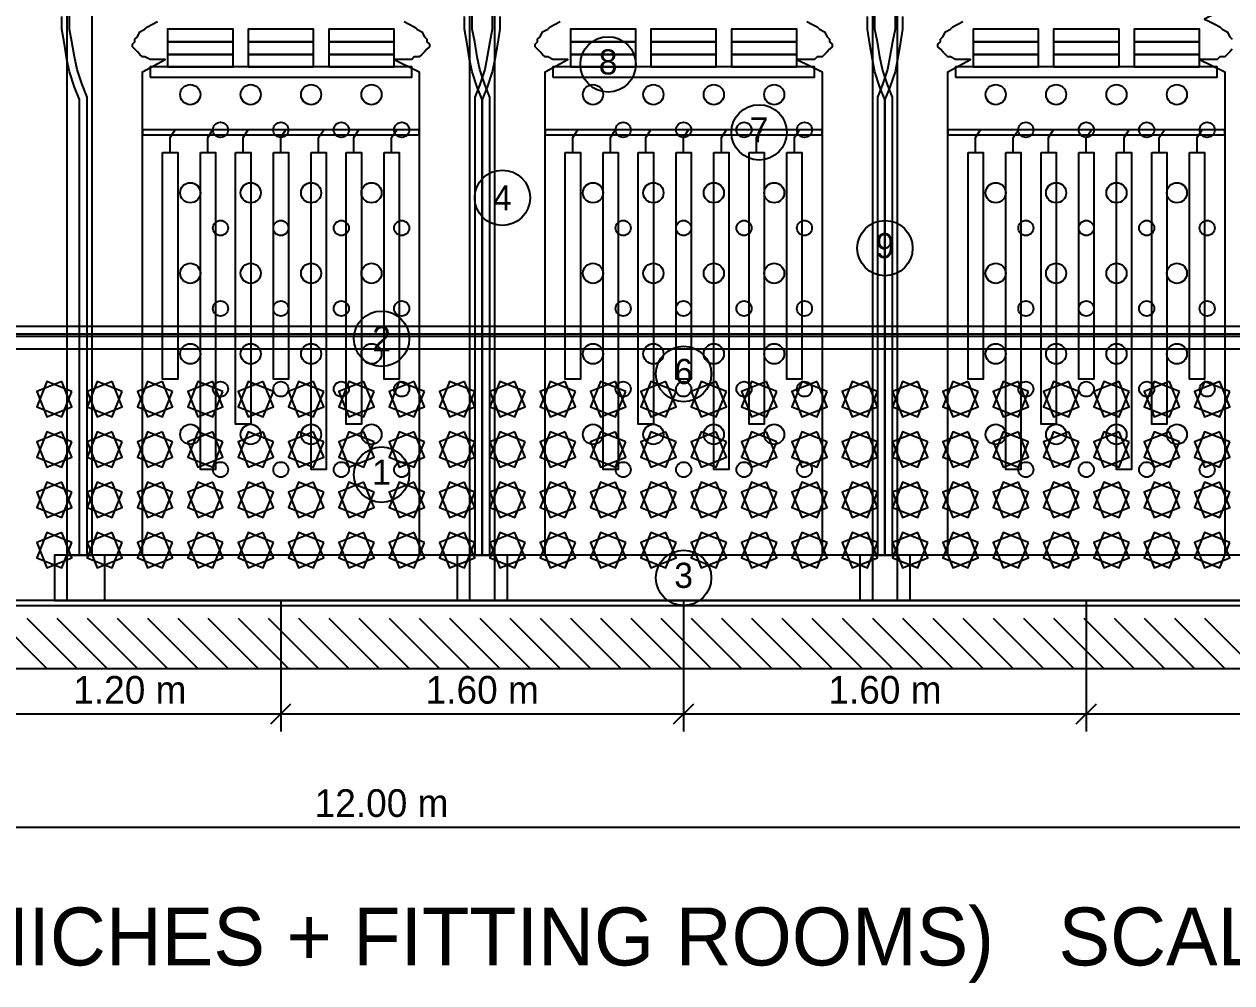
# Model space of a CAD drawing. Header units: metres. Extents: x 0 to 110, y 0 to 17.
# Drawn here: x 96.96 to 101.758, y -0.069 to 3.74 of the extents above; entities that cross this region are included whole.
import ezdxf
from ezdxf.enums import TextEntityAlignment as Align

# ---------------------------------------------------------------- set-up
doc = ezdxf.new("R2010")
doc.units = ezdxf.units.M
for name, color, linetype in [('A-ANNO', 2, 'CONTINUOUS'), ('A-DIM', 3, 'CONTINUOUS'), ('A-HATCH', 8, 'CONTINUOUS'), ('A-TITLE', 7, 'CONTINUOUS'), ('A-WALL-CUT', 7, 'CONTINUOUS'), ('I-DECO', 8, 'CONTINUOUS'), ('I-FINE', 9, 'CONTINUOUS'), ('I-FURN', 7, 'CONTINUOUS'), ('I-JOIN', 7, 'CONTINUOUS')]:
    doc.layers.add(name, color=color, linetype=linetype)

msp = doc.modelspace()

# ---------------------------------------------------------------- linework, layer by layer
at = {"layer": 'A-ANNO'}
for centre in [(99.28, 3.58), (99.88, 3.31), (98.86, 3.05), (100.38, 2.85), (98.38, 2.49), (99.58, 2.35), (98.38, 1.95), (99.58, 1.54)]:
    msp.add_circle(centre, 0.11, dxfattribs=at)
at = {"layer": 'A-DIM'}
for p, q in [((97.98, 1.45), (97.98, 0.93)), ((97.98, 1.45), (97.98, 0.93)), ((99.58, 1.45), (99.58, 0.93)), ((99.58, 1.45), (99.58, 0.93)), ((101.18, 1.45), (101.18, 0.93)), ((101.18, 1.45), (101.18, 0.93)), ((97.94, 0.96), (98.02, 1.04)), ((97.94, 0.96), (98.02, 1.04)), ((99.54, 0.96), (99.62, 1.04)), ((99.54, 0.96), (99.62, 1.04)), ((101.14, 0.96), (101.22, 1.04)), ((101.14, 0.96), (101.22, 1.04)), ((96.78, 1), (97.98, 1)), ((97.98, 1), (99.58, 1)), ((99.58, 1), (101.18, 1)), ((101.18, 1), (102.78, 1)), ((92.38, 0.55), (104.38, 0.55))]:
    msp.add_line(p, q, dxfattribs=at)
at = {"layer": 'A-HATCH'}
for p, q in [((96.85, 1.38), (97.05, 1.18)), ((96.97, 1.38), (97.17, 1.18)), ((97.09, 1.38), (97.29, 1.18)), ((97.21, 1.38), (97.41, 1.18)), ((97.33, 1.38), (97.53, 1.18)), ((97.45, 1.38), (97.65, 1.18)), ((97.57, 1.38), (97.77, 1.18)), ((97.69, 1.38), (97.89, 1.18)), ((97.81, 1.38), (98.01, 1.18)), ((97.93, 1.38), (98.13, 1.18)), ((98.05, 1.38), (98.25, 1.18)), ((98.17, 1.38), (98.37, 1.18)), ((98.29, 1.38), (98.49, 1.18)), ((98.41, 1.38), (98.61, 1.18)), ((98.53, 1.38), (98.73, 1.18)), ((98.65, 1.38), (98.85, 1.18)), ((98.77, 1.38), (98.97, 1.18)), ((98.89, 1.38), (99.09, 1.18)), ((99.01, 1.38), (99.21, 1.18)), ((99.13, 1.38), (99.33, 1.18)), ((99.25, 1.38), (99.45, 1.18)), ((99.37, 1.38), (99.57, 1.18)), ((99.49, 1.38), (99.69, 1.18)), ((99.61, 1.38), (99.81, 1.18)), ((99.73, 1.38), (99.93, 1.18)), ((99.85, 1.38), (100.05, 1.18)), ((99.97, 1.38), (100.17, 1.18)), ((100.09, 1.38), (100.29, 1.18)), ((100.21, 1.38), (100.41, 1.18)), ((100.33, 1.38), (100.53, 1.18)), ((100.45, 1.38), (100.65, 1.18)), ((100.57, 1.38), (100.77, 1.18)), ((100.69, 1.38), (100.89, 1.18)), ((100.81, 1.38), (101.01, 1.18)), ((100.93, 1.38), (101.13, 1.18)), ((101.05, 1.38), (101.25, 1.18)), ((101.17, 1.38), (101.37, 1.18)), ((101.29, 1.38), (101.49, 1.18)), ((101.41, 1.38), (101.61, 1.18)), ((101.53, 1.38), (101.73, 1.18)), ((101.65, 1.38), (101.85, 1.18))]:
    msp.add_line(p, q, dxfattribs=at)
at = {"layer": 'A-WALL-CUT'}
msp.add_lwpolyline([(92.13, 1.18), (104.63, 1.18), (104.63, 1.45), (92.13, 1.45)], close=True, dxfattribs=at)
at = {"layer": 'I-DECO'}
for p, q in [((96.78, 2.54), (104.38, 2.54)), ((96.78, 2.51), (104.38, 2.51))]:
    msp.add_line(p, q, dxfattribs=at)
at = {"layer": 'I-FINE'}
msp.add_line((92.38, 1.43), (104.38, 1.43), dxfattribs=at)
for points in [[(97.53, 3.67), (97.79, 3.67), (97.79, 3.72), (97.53, 3.72)], [(97.85, 3.67), (98.11, 3.67), (98.11, 3.72), (97.85, 3.72)], [(98.17, 3.67), (98.43, 3.67), (98.43, 3.72), (98.17, 3.72)], [(99.13, 3.67), (99.39, 3.67), (99.39, 3.72), (99.13, 3.72)], [(99.45, 3.67), (99.71, 3.67), (99.71, 3.72), (99.45, 3.72)], [(99.77, 3.67), (100.03, 3.67), (100.03, 3.72), (99.77, 3.72)], [(100.73, 3.67), (100.99, 3.67), (100.99, 3.72), (100.73, 3.72)], [(101.05, 3.67), (101.31, 3.67), (101.31, 3.72), (101.05, 3.72)], [(101.37, 3.67), (101.63, 3.67), (101.63, 3.72), (101.37, 3.72)], [(97.53, 3.62), (97.79, 3.62), (97.79, 3.67), (97.53, 3.67)], [(97.85, 3.62), (98.11, 3.62), (98.11, 3.67), (97.85, 3.67)], [(98.17, 3.62), (98.43, 3.62), (98.43, 3.67), (98.17, 3.67)], [(99.13, 3.62), (99.39, 3.62), (99.39, 3.67), (99.13, 3.67)], [(99.45, 3.62), (99.71, 3.62), (99.71, 3.67), (99.45, 3.67)], [(99.77, 3.62), (100.03, 3.62), (100.03, 3.67), (99.77, 3.67)], [(100.73, 3.62), (100.99, 3.62), (100.99, 3.67), (100.73, 3.67)], [(101.05, 3.62), (101.31, 3.62), (101.31, 3.67), (101.05, 3.67)], [(101.37, 3.62), (101.63, 3.62), (101.63, 3.67), (101.37, 3.67)], [(97.53, 3.57), (97.79, 3.57), (97.79, 3.62), (97.53, 3.62)], [(97.85, 3.57), (98.11, 3.57), (98.11, 3.62), (97.85, 3.62)], [(98.17, 3.57), (98.43, 3.57), (98.43, 3.62), (98.17, 3.62)], [(99.13, 3.57), (99.39, 3.57), (99.39, 3.62), (99.13, 3.62)], [(99.45, 3.57), (99.71, 3.57), (99.71, 3.62), (99.45, 3.62)], [(99.77, 3.57), (100.03, 3.57), (100.03, 3.62), (99.77, 3.62)], [(100.73, 3.57), (100.99, 3.57), (100.99, 3.62), (100.73, 3.62)], [(101.05, 3.57), (101.31, 3.57), (101.31, 3.62), (101.05, 3.62)], [(101.37, 3.57), (101.63, 3.57), (101.63, 3.62), (101.37, 3.62)], [(97.15, 2.28), (97.05, 2.32), (97.01, 2.22), (97.11, 2.18)], [(97.11, 2.32), (97.01, 2.28), (97.05, 2.18), (97.15, 2.22)], [(97.35, 2.28), (97.25, 2.32), (97.21, 2.22), (97.31, 2.18)], [(97.31, 2.32), (97.21, 2.28), (97.25, 2.18), (97.35, 2.22)], [(97.55, 2.28), (97.45, 2.32), (97.41, 2.22), (97.51, 2.18)], [(97.51, 2.32), (97.41, 2.28), (97.45, 2.18), (97.55, 2.22)], [(97.75, 2.28), (97.65, 2.32), (97.61, 2.22), (97.71, 2.18)], [(97.71, 2.32), (97.61, 2.28), (97.65, 2.18), (97.75, 2.22)], [(97.95, 2.28), (97.85, 2.32), (97.81, 2.22), (97.91, 2.18)], [(97.91, 2.32), (97.81, 2.28), (97.85, 2.18), (97.95, 2.22)], [(98.15, 2.28), (98.05, 2.32), (98.01, 2.22), (98.11, 2.18)], [(98.11, 2.32), (98.01, 2.28), (98.05, 2.18), (98.15, 2.22)], [(98.35, 2.28), (98.25, 2.32), (98.21, 2.22), (98.31, 2.18)], [(98.31, 2.32), (98.21, 2.28), (98.25, 2.18), (98.35, 2.22)], [(98.55, 2.28), (98.45, 2.32), (98.41, 2.22), (98.51, 2.18)], [(98.51, 2.32), (98.41, 2.28), (98.45, 2.18), (98.55, 2.22)], [(98.75, 2.28), (98.65, 2.32), (98.61, 2.22), (98.71, 2.18)], [(98.71, 2.32), (98.61, 2.28), (98.65, 2.18), (98.75, 2.22)], [(98.95, 2.28), (98.85, 2.32), (98.81, 2.22), (98.91, 2.18)], [(98.91, 2.32), (98.81, 2.28), (98.85, 2.18), (98.95, 2.22)], [(99.15, 2.28), (99.05, 2.32), (99.01, 2.22), (99.11, 2.18)], [(99.11, 2.32), (99.01, 2.28), (99.05, 2.18), (99.15, 2.22)], [(99.35, 2.28), (99.25, 2.32), (99.21, 2.22), (99.31, 2.18)], [(99.31, 2.32), (99.21, 2.28), (99.25, 2.18), (99.35, 2.22)], [(99.55, 2.28), (99.45, 2.32), (99.41, 2.22), (99.51, 2.18)], [(99.51, 2.32), (99.41, 2.28), (99.45, 2.18), (99.55, 2.22)], [(99.75, 2.28), (99.65, 2.32), (99.61, 2.22), (99.71, 2.18)], [(99.71, 2.32), (99.61, 2.28), (99.65, 2.18), (99.75, 2.22)], [(99.95, 2.28), (99.85, 2.32), (99.81, 2.22), (99.91, 2.18)], [(99.91, 2.32), (99.81, 2.28), (99.85, 2.18), (99.95, 2.22)], [(100.15, 2.28), (100.05, 2.32), (100.01, 2.22), (100.11, 2.18)], [(100.11, 2.32), (100.01, 2.28), (100.05, 2.18), (100.15, 2.22)], [(100.35, 2.28), (100.25, 2.32), (100.21, 2.22), (100.31, 2.18)], [(100.31, 2.32), (100.21, 2.28), (100.25, 2.18), (100.35, 2.22)], [(100.55, 2.28), (100.45, 2.32), (100.41, 2.22), (100.51, 2.18)], [(100.51, 2.32), (100.41, 2.28), (100.45, 2.18), (100.55, 2.22)], [(100.75, 2.28), (100.65, 2.32), (100.61, 2.22), (100.71, 2.18)], [(100.71, 2.32), (100.61, 2.28), (100.65, 2.18), (100.75, 2.22)], [(100.95, 2.28), (100.85, 2.32), (100.81, 2.22), (100.91, 2.18)], [(100.91, 2.32), (100.81, 2.28), (100.85, 2.18), (100.95, 2.22)], [(101.15, 2.28), (101.05, 2.32), (101.01, 2.22), (101.11, 2.18)], [(101.11, 2.32), (101.01, 2.28), (101.05, 2.18), (101.15, 2.22)], [(101.35, 2.28), (101.25, 2.32), (101.21, 2.22), (101.31, 2.18)], [(101.31, 2.32), (101.21, 2.28), (101.25, 2.18), (101.35, 2.22)], [(101.55, 2.28), (101.45, 2.32), (101.41, 2.22), (101.51, 2.18)], [(101.51, 2.32), (101.41, 2.28), (101.45, 2.18), (101.55, 2.22)], [(101.75, 2.28), (101.65, 2.32), (101.61, 2.22), (101.71, 2.18)], [(101.71, 2.32), (101.61, 2.28), (101.65, 2.18), (101.75, 2.22)], [(97.15, 2.08), (97.05, 2.12), (97.01, 2.02), (97.11, 1.98)], [(97.11, 2.12), (97.01, 2.08), (97.05, 1.98), (97.15, 2.02)], [(97.35, 2.08), (97.25, 2.12), (97.21, 2.02), (97.31, 1.98)], [(97.31, 2.12), (97.21, 2.08), (97.25, 1.98), (97.35, 2.02)], [(97.55, 2.08), (97.45, 2.12), (97.41, 2.02), (97.51, 1.98)], [(97.51, 2.12), (97.41, 2.08), (97.45, 1.98), (97.55, 2.02)], [(97.75, 2.08), (97.65, 2.12), (97.61, 2.02), (97.71, 1.98)], [(97.71, 2.12), (97.61, 2.08), (97.65, 1.98), (97.75, 2.02)], [(97.95, 2.08), (97.85, 2.12), (97.81, 2.02), (97.91, 1.98)], [(97.91, 2.12), (97.81, 2.08), (97.85, 1.98), (97.95, 2.02)], [(98.15, 2.08), (98.05, 2.12), (98.01, 2.02), (98.11, 1.98)], [(98.11, 2.12), (98.01, 2.08), (98.05, 1.98), (98.15, 2.02)], [(98.35, 2.08), (98.25, 2.12), (98.21, 2.02), (98.31, 1.98)], [(98.31, 2.12), (98.21, 2.08), (98.25, 1.98), (98.35, 2.02)], [(98.55, 2.08), (98.45, 2.12), (98.41, 2.02), (98.51, 1.98)], [(98.51, 2.12), (98.41, 2.08), (98.45, 1.98), (98.55, 2.02)], [(98.75, 2.08), (98.65, 2.12), (98.61, 2.02), (98.71, 1.98)], [(98.71, 2.12), (98.61, 2.08), (98.65, 1.98), (98.75, 2.02)], [(98.95, 2.08), (98.85, 2.12), (98.81, 2.02), (98.91, 1.98)], [(98.91, 2.12), (98.81, 2.08), (98.85, 1.98), (98.95, 2.02)], [(99.15, 2.08), (99.05, 2.12), (99.01, 2.02), (99.11, 1.98)], [(99.11, 2.12), (99.01, 2.08), (99.05, 1.98), (99.15, 2.02)], [(99.35, 2.08), (99.25, 2.12), (99.21, 2.02), (99.31, 1.98)], [(99.31, 2.12), (99.21, 2.08), (99.25, 1.98), (99.35, 2.02)], [(99.55, 2.08), (99.45, 2.12), (99.41, 2.02), (99.51, 1.98)], [(99.51, 2.12), (99.41, 2.08), (99.45, 1.98), (99.55, 2.02)], [(99.75, 2.08), (99.65, 2.12), (99.61, 2.02), (99.71, 1.98)], [(99.71, 2.12), (99.61, 2.08), (99.65, 1.98), (99.75, 2.02)], [(99.95, 2.08), (99.85, 2.12), (99.81, 2.02), (99.91, 1.98)], [(99.91, 2.12), (99.81, 2.08), (99.85, 1.98), (99.95, 2.02)], [(100.15, 2.08), (100.05, 2.12), (100.01, 2.02), (100.11, 1.98)], [(100.11, 2.12), (100.01, 2.08), (100.05, 1.98), (100.15, 2.02)], [(100.35, 2.08), (100.25, 2.12), (100.21, 2.02), (100.31, 1.98)], [(100.31, 2.12), (100.21, 2.08), (100.25, 1.98), (100.35, 2.02)], [(100.55, 2.08), (100.45, 2.12), (100.41, 2.02), (100.51, 1.98)], [(100.51, 2.12), (100.41, 2.08), (100.45, 1.98), (100.55, 2.02)], [(100.75, 2.08), (100.65, 2.12), (100.61, 2.02), (100.71, 1.98)], [(100.71, 2.12), (100.61, 2.08), (100.65, 1.98), (100.75, 2.02)], [(100.95, 2.08), (100.85, 2.12), (100.81, 2.02), (100.91, 1.98)], [(100.91, 2.12), (100.81, 2.08), (100.85, 1.98), (100.95, 2.02)], [(101.15, 2.08), (101.05, 2.12), (101.01, 2.02), (101.11, 1.98)], [(101.11, 2.12), (101.01, 2.08), (101.05, 1.98), (101.15, 2.02)], [(101.35, 2.08), (101.25, 2.12), (101.21, 2.02), (101.31, 1.98)], [(101.31, 2.12), (101.21, 2.08), (101.25, 1.98), (101.35, 2.02)], [(101.55, 2.08), (101.45, 2.12), (101.41, 2.02), (101.51, 1.98)], [(101.51, 2.12), (101.41, 2.08), (101.45, 1.98), (101.55, 2.02)], [(101.75, 2.08), (101.65, 2.12), (101.61, 2.02), (101.71, 1.98)], [(101.71, 2.12), (101.61, 2.08), (101.65, 1.98), (101.75, 2.02)], [(97.15, 1.88), (97.05, 1.92), (97.01, 1.82), (97.11, 1.78)], [(97.11, 1.92), (97.01, 1.88), (97.05, 1.78), (97.15, 1.82)], [(97.35, 1.88), (97.25, 1.92), (97.21, 1.82), (97.31, 1.78)], [(97.31, 1.92), (97.21, 1.88), (97.25, 1.78), (97.35, 1.82)], [(97.55, 1.88), (97.45, 1.92), (97.41, 1.82), (97.51, 1.78)], [(97.51, 1.92), (97.41, 1.88), (97.45, 1.78), (97.55, 1.82)], [(97.75, 1.88), (97.65, 1.92), (97.61, 1.82), (97.71, 1.78)], [(97.71, 1.92), (97.61, 1.88), (97.65, 1.78), (97.75, 1.82)], [(97.95, 1.88), (97.85, 1.92), (97.81, 1.82), (97.91, 1.78)], [(97.91, 1.92), (97.81, 1.88), (97.85, 1.78), (97.95, 1.82)], [(98.15, 1.88), (98.05, 1.92), (98.01, 1.82), (98.11, 1.78)], [(98.11, 1.92), (98.01, 1.88), (98.05, 1.78), (98.15, 1.82)], [(98.35, 1.88), (98.25, 1.92), (98.21, 1.82), (98.31, 1.78)], [(98.31, 1.92), (98.21, 1.88), (98.25, 1.78), (98.35, 1.82)], [(98.55, 1.88), (98.45, 1.92), (98.41, 1.82), (98.51, 1.78)], [(98.51, 1.92), (98.41, 1.88), (98.45, 1.78), (98.55, 1.82)], [(98.75, 1.88), (98.65, 1.92), (98.61, 1.82), (98.71, 1.78)], [(98.71, 1.92), (98.61, 1.88), (98.65, 1.78), (98.75, 1.82)], [(98.95, 1.88), (98.85, 1.92), (98.81, 1.82), (98.91, 1.78)], [(98.91, 1.92), (98.81, 1.88), (98.85, 1.78), (98.95, 1.82)], [(99.15, 1.88), (99.05, 1.92), (99.01, 1.82), (99.11, 1.78)], [(99.11, 1.92), (99.01, 1.88), (99.05, 1.78), (99.15, 1.82)], [(99.35, 1.88), (99.25, 1.92), (99.21, 1.82), (99.31, 1.78)], [(99.31, 1.92), (99.21, 1.88), (99.25, 1.78), (99.35, 1.82)], [(99.55, 1.88), (99.45, 1.92), (99.41, 1.82), (99.51, 1.78)], [(99.51, 1.92), (99.41, 1.88), (99.45, 1.78), (99.55, 1.82)], [(99.75, 1.88), (99.65, 1.92), (99.61, 1.82), (99.71, 1.78)], [(99.71, 1.92), (99.61, 1.88), (99.65, 1.78), (99.75, 1.82)], [(99.95, 1.88), (99.85, 1.92), (99.81, 1.82), (99.91, 1.78)], [(99.91, 1.92), (99.81, 1.88), (99.85, 1.78), (99.95, 1.82)], [(100.15, 1.88), (100.05, 1.92), (100.01, 1.82), (100.11, 1.78)], [(100.11, 1.92), (100.01, 1.88), (100.05, 1.78), (100.15, 1.82)], [(100.35, 1.88), (100.25, 1.92), (100.21, 1.82), (100.31, 1.78)], [(100.31, 1.92), (100.21, 1.88), (100.25, 1.78), (100.35, 1.82)], [(100.55, 1.88), (100.45, 1.92), (100.41, 1.82), (100.51, 1.78)], [(100.51, 1.92), (100.41, 1.88), (100.45, 1.78), (100.55, 1.82)], [(100.75, 1.88), (100.65, 1.92), (100.61, 1.82), (100.71, 1.78)], [(100.71, 1.92), (100.61, 1.88), (100.65, 1.78), (100.75, 1.82)], [(100.95, 1.88), (100.85, 1.92), (100.81, 1.82), (100.91, 1.78)], [(100.91, 1.92), (100.81, 1.88), (100.85, 1.78), (100.95, 1.82)], [(101.15, 1.88), (101.05, 1.92), (101.01, 1.82), (101.11, 1.78)], [(101.11, 1.92), (101.01, 1.88), (101.05, 1.78), (101.15, 1.82)], [(101.35, 1.88), (101.25, 1.92), (101.21, 1.82), (101.31, 1.78)], [(101.31, 1.92), (101.21, 1.88), (101.25, 1.78), (101.35, 1.82)], [(101.55, 1.88), (101.45, 1.92), (101.41, 1.82), (101.51, 1.78)], [(101.51, 1.92), (101.41, 1.88), (101.45, 1.78), (101.55, 1.82)], [(101.75, 1.88), (101.65, 1.92), (101.61, 1.82), (101.71, 1.78)], [(101.71, 1.92), (101.61, 1.88), (101.65, 1.78), (101.75, 1.82)], [(97.15, 1.68), (97.05, 1.72), (97.01, 1.62), (97.11, 1.58)], [(97.11, 1.72), (97.01, 1.68), (97.05, 1.58), (97.15, 1.62)], [(97.35, 1.68), (97.25, 1.72), (97.21, 1.62), (97.31, 1.58)], [(97.31, 1.72), (97.21, 1.68), (97.25, 1.58), (97.35, 1.62)], [(97.55, 1.68), (97.45, 1.72), (97.41, 1.62), (97.51, 1.58)], [(97.51, 1.72), (97.41, 1.68), (97.45, 1.58), (97.55, 1.62)], [(97.75, 1.68), (97.65, 1.72), (97.61, 1.62), (97.71, 1.58)], [(97.71, 1.72), (97.61, 1.68), (97.65, 1.58), (97.75, 1.62)], [(97.95, 1.68), (97.85, 1.72), (97.81, 1.62), (97.91, 1.58)], [(97.91, 1.72), (97.81, 1.68), (97.85, 1.58), (97.95, 1.62)], [(98.15, 1.68), (98.05, 1.72), (98.01, 1.62), (98.11, 1.58)], [(98.11, 1.72), (98.01, 1.68), (98.05, 1.58), (98.15, 1.62)], [(98.35, 1.68), (98.25, 1.72), (98.21, 1.62), (98.31, 1.58)], [(98.31, 1.72), (98.21, 1.68), (98.25, 1.58), (98.35, 1.62)], [(98.55, 1.68), (98.45, 1.72), (98.41, 1.62), (98.51, 1.58)], [(98.51, 1.72), (98.41, 1.68), (98.45, 1.58), (98.55, 1.62)], [(98.75, 1.68), (98.65, 1.72), (98.61, 1.62), (98.71, 1.58)], [(98.71, 1.72), (98.61, 1.68), (98.65, 1.58), (98.75, 1.62)], [(98.95, 1.68), (98.85, 1.72), (98.81, 1.62), (98.91, 1.58)], [(98.91, 1.72), (98.81, 1.68), (98.85, 1.58), (98.95, 1.62)], [(99.15, 1.68), (99.05, 1.72), (99.01, 1.62), (99.11, 1.58)], [(99.11, 1.72), (99.01, 1.68), (99.05, 1.58), (99.15, 1.62)], [(99.35, 1.68), (99.25, 1.72), (99.21, 1.62), (99.31, 1.58)], [(99.31, 1.72), (99.21, 1.68), (99.25, 1.58), (99.35, 1.62)], [(99.55, 1.68), (99.45, 1.72), (99.41, 1.62), (99.51, 1.58)], [(99.51, 1.72), (99.41, 1.68), (99.45, 1.58), (99.55, 1.62)], [(99.75, 1.68), (99.65, 1.72), (99.61, 1.62), (99.71, 1.58)], [(99.71, 1.72), (99.61, 1.68), (99.65, 1.58), (99.75, 1.62)], [(99.95, 1.68), (99.85, 1.72), (99.81, 1.62), (99.91, 1.58)], [(99.91, 1.72), (99.81, 1.68), (99.85, 1.58), (99.95, 1.62)], [(100.15, 1.68), (100.05, 1.72), (100.01, 1.62), (100.11, 1.58)], [(100.11, 1.72), (100.01, 1.68), (100.05, 1.58), (100.15, 1.62)], [(100.35, 1.68), (100.25, 1.72), (100.21, 1.62), (100.31, 1.58)], [(100.31, 1.72), (100.21, 1.68), (100.25, 1.58), (100.35, 1.62)], [(100.55, 1.68), (100.45, 1.72), (100.41, 1.62), (100.51, 1.58)], [(100.51, 1.72), (100.41, 1.68), (100.45, 1.58), (100.55, 1.62)], [(100.75, 1.68), (100.65, 1.72), (100.61, 1.62), (100.71, 1.58)], [(100.71, 1.72), (100.61, 1.68), (100.65, 1.58), (100.75, 1.62)], [(100.95, 1.68), (100.85, 1.72), (100.81, 1.62), (100.91, 1.58)], [(100.91, 1.72), (100.81, 1.68), (100.85, 1.58), (100.95, 1.62)], [(101.15, 1.68), (101.05, 1.72), (101.01, 1.62), (101.11, 1.58)], [(101.11, 1.72), (101.01, 1.68), (101.05, 1.58), (101.15, 1.62)], [(101.35, 1.68), (101.25, 1.72), (101.21, 1.62), (101.31, 1.58)], [(101.31, 1.72), (101.21, 1.68), (101.25, 1.58), (101.35, 1.62)], [(101.55, 1.68), (101.45, 1.72), (101.41, 1.62), (101.51, 1.58)], [(101.51, 1.72), (101.41, 1.68), (101.45, 1.58), (101.55, 1.62)], [(101.75, 1.68), (101.65, 1.72), (101.61, 1.62), (101.71, 1.58)], [(101.71, 1.72), (101.61, 1.68), (101.65, 1.58), (101.75, 1.62)]]:
    msp.add_lwpolyline(points, close=True, dxfattribs=at)
for points in [[(97.54, 3.23), (97.54, 3.29), (97.56, 3.32)], [(97.69, 3.23), (97.69, 3.29), (97.71, 3.32)], [(97.83, 3.23), (97.83, 3.29), (97.85, 3.32)], [(97.98, 3.23), (97.98, 3.29), (98, 3.32)], [(98.13, 3.23), (98.13, 3.29), (98.15, 3.32)], [(98.27, 3.23), (98.27, 3.29), (98.29, 3.32)], [(98.42, 3.23), (98.42, 3.29), (98.44, 3.32)], [(99.14, 3.23), (99.14, 3.29), (99.16, 3.32)], [(99.29, 3.23), (99.29, 3.29), (99.31, 3.32)], [(99.43, 3.23), (99.43, 3.29), (99.45, 3.32)], [(99.58, 3.23), (99.58, 3.29), (99.6, 3.32)], [(99.73, 3.23), (99.73, 3.29), (99.75, 3.32)], [(99.87, 3.23), (99.87, 3.29), (99.89, 3.32)], [(100.02, 3.23), (100.02, 3.29), (100.04, 3.32)], [(100.74, 3.23), (100.74, 3.29), (100.76, 3.32)], [(100.89, 3.23), (100.89, 3.29), (100.91, 3.32)], [(101.03, 3.23), (101.03, 3.29), (101.05, 3.32)], [(101.18, 3.23), (101.18, 3.29), (101.2, 3.32)], [(101.33, 3.23), (101.33, 3.29), (101.35, 3.32)], [(101.47, 3.23), (101.47, 3.29), (101.49, 3.32)], [(101.62, 3.23), (101.62, 3.29), (101.64, 3.32)]]:
    msp.add_lwpolyline(points, dxfattribs=at)
for centre, radius in [((97.62, 3.46), 0.04), ((97.86, 3.46), 0.04), ((98.1, 3.46), 0.04), ((98.34, 3.46), 0.04), ((99.22, 3.46), 0.04), ((99.46, 3.46), 0.04), ((99.7, 3.46), 0.04), ((99.94, 3.46), 0.04), ((100.82, 3.46), 0.04), ((101.06, 3.46), 0.04), ((101.3, 3.46), 0.04), ((101.54, 3.46), 0.04), ((97.74, 3.32), 0.03), ((97.98, 3.32), 0.03), ((98.22, 3.32), 0.03), ((98.46, 3.32), 0.03), ((99.34, 3.32), 0.03), ((99.58, 3.32), 0.03), ((99.82, 3.32), 0.03), ((100.06, 3.32), 0.03), ((100.94, 3.32), 0.03), ((101.18, 3.32), 0.03), ((101.42, 3.32), 0.03), ((101.66, 3.32), 0.03), ((97.62, 3.07), 0.04), ((97.86, 3.07), 0.04), ((98.1, 3.07), 0.04), ((98.34, 3.07), 0.04), ((99.22, 3.07), 0.04), ((99.46, 3.07), 0.04), ((99.7, 3.07), 0.04), ((99.94, 3.07), 0.04), ((100.82, 3.07), 0.04), ((101.06, 3.07), 0.04), ((101.3, 3.07), 0.04), ((101.54, 3.07), 0.04), ((97.74, 2.93), 0.03), ((97.98, 2.93), 0.03), ((98.22, 2.93), 0.03), ((98.46, 2.93), 0.03), ((99.34, 2.93), 0.03), ((99.58, 2.93), 0.03), ((99.82, 2.93), 0.03), ((100.06, 2.93), 0.03), ((100.94, 2.93), 0.03), ((101.18, 2.93), 0.03), ((101.42, 2.93), 0.03), ((101.66, 2.93), 0.03), ((97.62, 2.75), 0.04), ((97.86, 2.75), 0.04), ((98.1, 2.75), 0.04), ((98.34, 2.75), 0.04), ((99.22, 2.75), 0.04), ((99.46, 2.75), 0.04), ((99.7, 2.75), 0.04), ((99.94, 2.75), 0.04), ((100.82, 2.75), 0.04), ((101.06, 2.75), 0.04), ((101.3, 2.75), 0.04), ((101.54, 2.75), 0.04), ((97.74, 2.61), 0.03), ((97.98, 2.61), 0.03), ((98.22, 2.61), 0.03), ((98.46, 2.61), 0.03), ((99.34, 2.61), 0.03), ((99.58, 2.61), 0.03), ((99.82, 2.61), 0.03), ((100.06, 2.61), 0.03), ((100.94, 2.61), 0.03), ((101.18, 2.61), 0.03), ((101.42, 2.61), 0.03), ((101.66, 2.61), 0.03), ((97.62, 2.43), 0.04), ((97.86, 2.43), 0.04), ((98.1, 2.43), 0.04), ((98.34, 2.43), 0.04), ((99.22, 2.43), 0.04), ((99.46, 2.43), 0.04), ((99.7, 2.43), 0.04), ((99.94, 2.43), 0.04), ((100.82, 2.43), 0.04), ((101.06, 2.43), 0.04), ((101.3, 2.43), 0.04), ((101.54, 2.43), 0.04), ((97.74, 2.29), 0.03), ((97.98, 2.29), 0.03), ((98.22, 2.29), 0.03), ((98.46, 2.29), 0.03), ((99.34, 2.29), 0.03), ((99.58, 2.29), 0.03), ((99.82, 2.29), 0.03), ((100.06, 2.29), 0.03), ((100.94, 2.29), 0.03), ((101.18, 2.29), 0.03), ((101.42, 2.29), 0.03), ((101.66, 2.29), 0.03), ((97.62, 2.11), 0.04), ((97.86, 2.11), 0.04), ((98.1, 2.11), 0.04), ((98.34, 2.11), 0.04), ((99.22, 2.11), 0.04), ((99.46, 2.11), 0.04), ((99.7, 2.11), 0.04), ((99.94, 2.11), 0.04), ((100.82, 2.11), 0.04), ((101.06, 2.11), 0.04), ((101.3, 2.11), 0.04), ((101.54, 2.11), 0.04), ((97.74, 1.97), 0.03), ((97.98, 1.97), 0.03), ((98.22, 1.97), 0.03), ((98.46, 1.97), 0.03), ((99.34, 1.97), 0.03), ((99.58, 1.97), 0.03), ((99.82, 1.97), 0.03), ((100.06, 1.97), 0.03), ((100.94, 1.97), 0.03), ((101.18, 1.97), 0.03), ((101.42, 1.97), 0.03), ((101.66, 1.97), 0.03)]:
    msp.add_circle(centre, radius, dxfattribs=at)
at = {"layer": 'I-FURN'}
for points in [[(97.43, 3.3), (98.53, 3.3), (98.53, 3.32), (97.43, 3.32)], [(99.03, 3.3), (100.13, 3.3), (100.13, 3.32), (99.03, 3.32)], [(100.63, 3.3), (101.73, 3.3), (101.73, 3.32), (100.63, 3.32)], [(97.51, 3.23), (97.57, 3.23), (97.57, 2.33), (97.51, 2.33)], [(97.66, 3.23), (97.72, 3.23), (97.72, 1.97), (97.66, 1.97)], [(97.8, 3.23), (97.86, 3.23), (97.86, 2.15), (97.8, 2.15)], [(97.95, 3.23), (98.01, 3.23), (98.01, 2.33), (97.95, 2.33)], [(98.1, 3.23), (98.16, 3.23), (98.16, 1.97), (98.1, 1.97)], [(98.24, 3.23), (98.3, 3.23), (98.3, 2.15), (98.24, 2.15)], [(98.39, 3.23), (98.45, 3.23), (98.45, 2.33), (98.39, 2.33)], [(99.11, 3.23), (99.17, 3.23), (99.17, 2.33), (99.11, 2.33)], [(99.26, 3.23), (99.32, 3.23), (99.32, 1.97), (99.26, 1.97)], [(99.4, 3.23), (99.46, 3.23), (99.46, 2.15), (99.4, 2.15)], [(99.55, 3.23), (99.61, 3.23), (99.61, 2.33), (99.55, 2.33)], [(99.7, 3.23), (99.76, 3.23), (99.76, 1.97), (99.7, 1.97)], [(99.84, 3.23), (99.9, 3.23), (99.9, 2.15), (99.84, 2.15)], [(99.99, 3.23), (100.05, 3.23), (100.05, 2.33), (99.99, 2.33)], [(100.71, 3.23), (100.77, 3.23), (100.77, 2.33), (100.71, 2.33)], [(100.86, 3.23), (100.92, 3.23), (100.92, 1.97), (100.86, 1.97)], [(101, 3.23), (101.06, 3.23), (101.06, 2.15), (101, 2.15)], [(101.15, 3.23), (101.21, 3.23), (101.21, 2.33), (101.15, 2.33)], [(101.3, 3.23), (101.36, 3.23), (101.36, 1.97), (101.3, 1.97)], [(101.44, 3.23), (101.5, 3.23), (101.5, 2.15), (101.44, 2.15)], [(101.59, 3.23), (101.65, 3.23), (101.65, 2.33), (101.59, 2.33)]]:
    msp.add_lwpolyline(points, close=True, dxfattribs=at)
at = {"layer": 'I-JOIN'}
for p, q in [((96.78, 2.5), (104.38, 2.5)), ((96.78, 2.45), (104.38, 2.45))]:
    msp.add_line(p, q, dxfattribs=at)
for points in [[(97.13, 1.63), (97.23, 1.63), (97.23, 4.03), (97.13, 4.03)], [(98.73, 1.63), (98.83, 1.63), (98.83, 4.03), (98.73, 4.03)], [(100.33, 1.63), (100.43, 1.63), (100.43, 4.03), (100.33, 4.03)], [(97.46, 3.53), (98.5, 3.53), (98.5, 3.57), (97.46, 3.57)], [(99.06, 3.53), (100.1, 3.53), (100.1, 3.57), (99.06, 3.57)], [(100.66, 3.53), (101.7, 3.53), (101.7, 3.57), (100.66, 3.57)], [(97.08, 1.45), (97.28, 1.45), (97.28, 1.63), (97.08, 1.63)], [(97.13, 1.45), (98.83, 1.45), (98.83, 1.63), (97.13, 1.63)], [(98.68, 1.45), (98.88, 1.45), (98.88, 1.63), (98.68, 1.63)], [(98.73, 1.45), (100.43, 1.45), (100.43, 1.63), (98.73, 1.63)], [(100.28, 1.45), (100.48, 1.45), (100.48, 1.63), (100.28, 1.63)], [(100.33, 1.45), (102.03, 1.45), (102.03, 1.63), (100.33, 1.63)]]:
    msp.add_lwpolyline(points, close=True, dxfattribs=at)
for points in [[(101.76, 3.83), (101.75, 3.82), (101.74, 3.81), (101.73, 3.8), (101.71, 3.79), (101.69, 3.78), (101.67, 3.77), (101.65, 3.76), (101.67, 3.75), (101.69, 3.74), (101.71, 3.73), (101.72, 3.72), (101.74, 3.71), (101.75, 3.69), (101.76, 3.68)], [(97.18, 1.63), (97.18, 3.44), (97.16, 3.49), (97.14, 3.55), (97.13, 3.6), (97.12, 3.66), (97.11, 3.72), (97.11, 3.77)], [(97.21, 1.63), (97.21, 3.45), (97.19, 3.5), (97.17, 3.56), (97.16, 3.61), (97.15, 3.67), (97.14, 3.72), (97.14, 3.78)], [(97.43, 1.63), (97.43, 3.55), (97.52, 3.6), (97.5, 3.6), (97.48, 3.6), (97.46, 3.6), (97.44, 3.61), (97.43, 3.61), (97.42, 3.62), (97.41, 3.63), (97.4, 3.64), (97.39, 3.65), (97.39, 3.66), (97.4, 3.67), (97.4, 3.68), (97.41, 3.69), (97.42, 3.71), (97.44, 3.72), (97.45, 3.73), (97.47, 3.74), (97.49, 3.75)], [(98.47, 3.75), (98.49, 3.74), (98.51, 3.73), (98.52, 3.72), (98.54, 3.71), (98.55, 3.69), (98.56, 3.68), (98.56, 3.67), (98.57, 3.66), (98.57, 3.65), (98.56, 3.64), (98.55, 3.63), (98.54, 3.62), (98.53, 3.61), (98.51, 3.61), (98.5, 3.6), (98.48, 3.6), (98.46, 3.6), (98.43, 3.6), (98.53, 3.55), (98.53, 1.63)], [(98.78, 1.63), (98.78, 3.44), (98.76, 3.49), (98.74, 3.55), (98.73, 3.6), (98.72, 3.66), (98.71, 3.72), (98.71, 3.77)], [(98.81, 1.63), (98.81, 3.45), (98.79, 3.5), (98.77, 3.56), (98.76, 3.61), (98.75, 3.67), (98.74, 3.72), (98.74, 3.78)], [(98.82, 3.78), (98.82, 3.72), (98.81, 3.67), (98.8, 3.61), (98.79, 3.56), (98.77, 3.5), (98.75, 3.45), (98.75, 1.63)], [(98.85, 3.77), (98.85, 3.72), (98.84, 3.66), (98.83, 3.6), (98.82, 3.55), (98.8, 3.49), (98.78, 3.44), (98.78, 1.63)], [(99.03, 1.63), (99.03, 3.55), (99.12, 3.6), (99.1, 3.6), (99.08, 3.6), (99.06, 3.6), (99.04, 3.61), (99.03, 3.61), (99.02, 3.62), (99.01, 3.63), (99, 3.64), (98.99, 3.65), (98.99, 3.66), (99, 3.67), (99, 3.68), (99.01, 3.69), (99.02, 3.71), (99.04, 3.72), (99.05, 3.73), (99.07, 3.74), (99.09, 3.75)], [(100.07, 3.75), (100.09, 3.74), (100.11, 3.73), (100.12, 3.72), (100.14, 3.71), (100.15, 3.69), (100.16, 3.68), (100.16, 3.67), (100.17, 3.66), (100.17, 3.65), (100.16, 3.64), (100.15, 3.63), (100.14, 3.62), (100.13, 3.61), (100.11, 3.61), (100.1, 3.6), (100.08, 3.6), (100.06, 3.6), (100.03, 3.6), (100.13, 3.55), (100.13, 1.63)], [(100.38, 1.63), (100.38, 3.44), (100.36, 3.49), (100.34, 3.55), (100.33, 3.6), (100.32, 3.66), (100.31, 3.72), (100.31, 3.77)], [(100.41, 1.63), (100.41, 3.45), (100.39, 3.5), (100.37, 3.56), (100.36, 3.61), (100.35, 3.67), (100.34, 3.72), (100.34, 3.78)], [(100.42, 3.78), (100.42, 3.72), (100.41, 3.67), (100.4, 3.61), (100.39, 3.56), (100.37, 3.5), (100.35, 3.45), (100.35, 1.63)], [(100.45, 3.77), (100.45, 3.72), (100.44, 3.66), (100.43, 3.6), (100.42, 3.55), (100.4, 3.49), (100.38, 3.44), (100.38, 1.63)], [(100.63, 1.63), (100.63, 3.55), (100.72, 3.6), (100.7, 3.6), (100.68, 3.6), (100.66, 3.6), (100.64, 3.61), (100.63, 3.61), (100.62, 3.62), (100.61, 3.63), (100.6, 3.64), (100.59, 3.65), (100.59, 3.66), (100.6, 3.67), (100.6, 3.68), (100.61, 3.69), (100.62, 3.71), (100.64, 3.72), (100.65, 3.73), (100.67, 3.74), (100.69, 3.75)], [(101.76, 3.64), (101.75, 3.63), (101.74, 3.62), (101.73, 3.61), (101.71, 3.61), (101.7, 3.6), (101.68, 3.6), (101.66, 3.6), (101.63, 3.6), (101.73, 3.55), (101.73, 1.63)]]:
    msp.add_lwpolyline(points, dxfattribs=at)

# ---------------------------------------------------------------- texts
at = {"layer": 'A-ANNO'}
for s, p in [('8', (99.28, 3.54)), ('7', (99.88, 3.27)), ('4', (98.86, 3)), ('9', (100.38, 2.81)), ('2', (98.38, 2.44)), ('6', (99.58, 2.31)), ('1', (98.38, 1.91)), ('3', (99.58, 1.5))]:
    msp.add_text(s, height=0.1, dxfattribs=at).set_placement(p, align=Align.CENTER)
at = {"layer": 'A-DIM'}
for s, p in [('1.20 m', (97.38, 1.04)), ('1.60 m', (98.78, 1.04)), ('1.60 m', (100.38, 1.04)), ('12.00 m', (98.38, 0.59))]:
    msp.add_text(s, height=0.11, dxfattribs=at).set_placement(p, align=Align.CENTER)
at = {"layer": 'A-TITLE'}
msp.add_text('ELEVATION D - RIGHT WALL (NICHES + FITTING ROOMS)   SCALE 1:50', height=0.23, dxfattribs=at).set_placement((92.38, 0))

doc.saveas('drawing.dxf')
